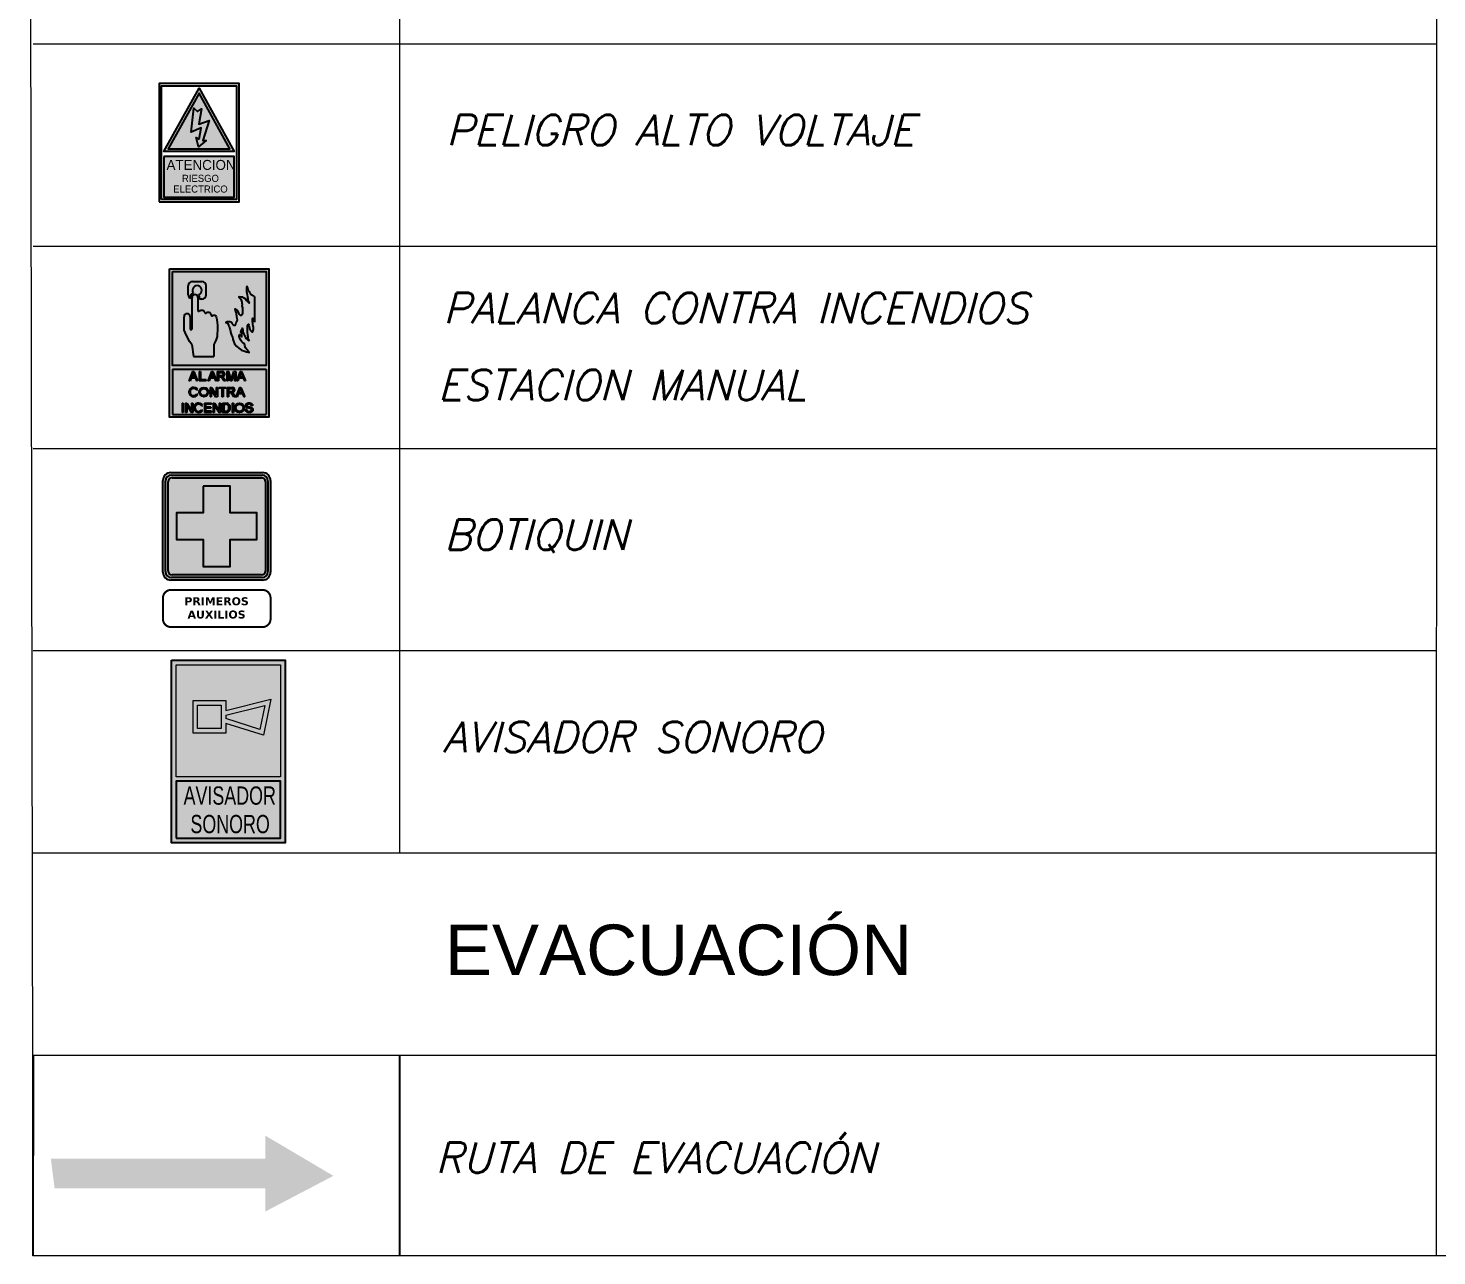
# Model space of a CAD drawing. Header units: millimetres. Extents: x 2107.8 to 2199.3, y 1778.1 to 1795.2.
# Drawn here: x 2188.95 to 2194.13, y 1786.17 to 1790.68 of the extents above; entities that cross this region are included whole.
import ezdxf
from ezdxf.enums import TextEntityAlignment as Align

# ---------------------------------------------------------------- set-up
doc = ezdxf.new("R2010")
doc.units = ezdxf.units.MM
doc.layers.get('0').update_dxf_attribs({"true_color": 0xf7f7f7})
for name, color, linetype in [('0-P-005 Superficie', 6, 'Continuous'), ('0-Simb Color 10', 10, 'Continuous'), ('0-Simb Señalización EX01', 7, 'Continuous'), ('0-SIMBOLOS', 7, 'Continuous'), ('08', 8, 'Continuous'), ('AUTO', 8, 'Continuous'), ('CAPA2', 104, 'Continuous'), ('hatch', 8, 'Continuous'), ('MARCO_FONDO_NEGRO', 7, 'Continuous'), ('NOTAS', 7, 'Continuous'), ('Ruta de evacuacion 2', 10, 'Continuous'), ('SENÑAL_FONDO_AMIARILLO', 40, 'Continuous'), ('SEÑAL_FONDO_AUXI_NEGRO', 250, 'Continuous'), ('TABIQUES_General', 3, 'Continuous')]:
    doc.layers.add(name, color=color, linetype=linetype)
doc.layers.add('0-Simb Color 255-255-214', color=7, linetype='Continuous', true_color=0xffffd6)
for name, color, linetype, lineweight in [('A_Negro', 7, 'Continuous', 9), ('A_Rojo', 10, 'Continuous', 9), ('LAYER2', 2, 'Continuous', 20), ('TEXTURAS', 253, 'Continuous', 0)]:
    doc.layers.add(name, color=color, linetype=linetype, lineweight=lineweight)
doc.styles.add('franklin gothic medium', font='framd.ttf')
doc.styles.add('LETRERO', font='')
doc.styles.add('ROMANS', font='ROMANS.shx', dxfattribs={"width": 1.35})
doc.styles.get("Standard").update_dxf_attribs({"font": 'arial.ttf'})
doc.styles.get('LETRERO').set_extended_font_data('Arial Unicode MS')

# ---------------------------------------------------------------- blocks, each defined once
blk = doc.blocks.new('r4tgrt')
h = blk.add_hatch(color=10)
h.paths.add_polyline_path([(-0.2684, 0.9015, 0.414214), (-0.3038, 0.8661), (-0.3038, 0.3293, 0.414214), (-0.2684, 0.2939), (0.2684, 0.2939, 0.414214), (0.3038, 0.3293), (0.3038, 0.8661, 0.414214), (0.2684, 0.9015)])
h.paths.add_polyline_path([(-0.2647, 0.8861, 0.414214), (-0.2884, 0.8624), (-0.2884, 0.333, 0.414214), (-0.2647, 0.3094), (0.2647, 0.3094, 0.414214), (0.2884, 0.333), (0.2884, 0.8624, 0.414214), (0.2647, 0.8861)], flags=16)
h.paths.add_polyline_path([(0.0791, 0.8359), (0.0791, 0.6773), (0.2378, 0.6773), (0.2378, 0.5188), (0.0791, 0.5188), (0.0791, 0.3602), (-0.0797, 0.3602), (-0.0797, 0.5188), (-0.2384, 0.5188), (-0.2384, 0.6773), (-0.0797, 0.6773), (-0.0797, 0.8359)], flags=0)
blk.add_hatch(color=256).paths.add_polyline_path([(0.2378, 0.6773), (0.0791, 0.6773), (0.0791, 0.8359), (-0.0797, 0.8359), (-0.0797, 0.6773), (-0.2384, 0.6773), (-0.2384, 0.5188), (-0.0797, 0.5188), (-0.0797, 0.3602), (0.0791, 0.3602), (0.0791, 0.5188), (0.2378, 0.5188)])
at = {"layer": '0-Simb Color 255-255-214'}
h = blk.add_hatch(color=256, dxfattribs=at)
h.paths.add_polyline_path([(-0.2717, 0.9167, 0.414214), (-0.3189, 0.8694), (-0.3189, 0.326, 0.414214), (-0.2717, 0.2788), (0.2717, 0.2788, 0.414214), (0.3189, 0.326), (0.3189, 0.8694, 0.414214), (0.2717, 0.9167)])
h.paths.add_polyline_path([(0.2684, 0.9015, -0.414214), (0.3038, 0.8661), (0.3038, 0.3293, -0.414214), (0.2684, 0.2939), (-0.2684, 0.2939, -0.414214), (-0.3038, 0.3293), (-0.3038, 0.8661, -0.414214), (-0.2684, 0.9015)], flags=16)
h.paths.add_polyline_path([(0.2647, 0.8861, -0.414214), (0.2884, 0.8624), (0.2884, 0.333, -0.414214), (0.2647, 0.3094), (-0.2647, 0.3094, -0.414214), (-0.2884, 0.333), (-0.2884, 0.8624, -0.414214), (-0.2647, 0.8861)], flags=0)
h.paths.add_polyline_path([(0.0791, 0.8359), (0.0791, 0.6773), (0.2378, 0.6773), (0.2378, 0.5188), (0.0791, 0.5188), (0.0791, 0.3602), (-0.0797, 0.3602), (-0.0797, 0.5188), (-0.2384, 0.5188), (-0.2384, 0.6773), (-0.0797, 0.6773), (-0.0797, 0.8359)], flags=0)
at = {"layer": 'CAPA2'}
h = blk.add_hatch(color=256, dxfattribs=at)
h.paths.add_polyline_path([(-0.2647, 0.8861, 0.414214), (-0.2884, 0.8624), (-0.2884, 0.333, 0.414214), (-0.2647, 0.3094), (0.2647, 0.3094, 0.414214), (0.2884, 0.333), (0.2884, 0.8624, 0.414214), (0.2647, 0.8861)])
h.paths.add_polyline_path([(0.0791, 0.6773), (0.2378, 0.6773), (0.2378, 0.5188), (0.0791, 0.5188), (0.0791, 0.3602), (-0.0797, 0.3602), (-0.0797, 0.5188), (-0.2384, 0.5188), (-0.2384, 0.6773), (-0.0797, 0.6773), (-0.0797, 0.8359), (0.0791, 0.8359)], flags=16)
for p, q in [((-0.3189, 0.326), (-0.3189, 0.8694)), ((-0.3038, 0.3293), (-0.3038, 0.8661)), ((-0.2884, 0.333), (-0.2884, 0.8624)), ((-0.2717, 0.9167), (0.2717, 0.9167)), ((-0.2684, 0.9015), (0.2684, 0.9015)), ((-0.2647, 0.8861), (0.2647, 0.8861)), ((0.2884, 0.8624), (0.2884, 0.333)), ((0.3038, 0.8661), (0.3038, 0.3293)), ((0.3189, 0.8694), (0.3189, 0.326)), ((0.2717, 0.2788), (-0.2717, 0.2788)), ((0.2684, 0.2939), (-0.2684, 0.2939)), ((0.2647, 0.3094), (-0.2647, 0.3094))]:
    blk.add_line(p, q)
blk.add_lwpolyline([(-0.0797, 0.8359), (-0.0797, 0.6773), (-0.2384, 0.6773), (-0.2384, 0.5188), (-0.0797, 0.5188), (-0.0797, 0.3602), (0.0791, 0.3602), (0.0791, 0.5188), (0.2378, 0.5188), (0.2378, 0.6773), (0.0791, 0.6773), (0.0791, 0.8359)], close=True)
for centre, radius, start, end in [((-0.2717, 0.8694), 0.0473, 90, 180), ((-0.2684, 0.8661), 0.0354, 90, 180), ((-0.2647, 0.8624), 0.0236, 90, 180), ((0.2647, 0.8624), 0.0236, 0, 90), ((0.2684, 0.8661), 0.0354, 0, 90), ((0.2717, 0.8694), 0.0473, 0, 90), ((-0.2717, 0.326), 0.0473, 180, 270), ((-0.2684, 0.3293), 0.0354, 180, 270), ((-0.2647, 0.333), 0.0236, 180, 270), ((0.2647, 0.333), 0.0236, 270, 0), ((0.2684, 0.3293), 0.0354, 270, 0), ((0.2717, 0.326), 0.0473, 270, 0)]:
    blk.add_arc(centre, radius, start, end)
blk.add_lwpolyline([(-0.0797, 0.8359), (-0.0797, 0.6773), (-0.2384, 0.6773), (-0.2384, 0.5188)], dxfattribs=at)
at = {"layer": 'hatch', "color": 10, "const_width": 0.012}
blk.add_lwpolyline([(-0.2716, 0.2203), (0.2716, 0.2203, -0.414214), (0.3189, 0.173), (0.3189, 0.0473, -0.414214), (0.2716, 0), (-0.2716, 0, -0.414214), (-0.3189, 0.0473), (-0.3189, 0.173, -0.414214)], format="xyb", close=True, dxfattribs=at)
at = {"color": 7, "insert": (-0.0012, 0.1767), "char_height": 0.047251, "width": 0.576821, "attachment_point": 2}
blk.add_mtext('\\fVerdana|b1|i0|c0|p34;PRIMEROS\\PAUXILIOS', dxfattribs=at)
blk = doc.blocks.new('pulsa2')
at = {"layer": '0-Simb Color 10'}
h = blk.add_hatch(color=256, dxfattribs=at)
h.paths.add_polyline_path([(631.816, 155.957), (628.213, 155.957), (628.213, 154.214), (631.816, 154.214)])
h.paths.add_polyline_path([(630.993, 154.901), (630.953, 154.901), (630.909, 155.008), (630.742, 155.008), (630.701, 154.901), (630.656, 154.901), (630.793, 155.261), (630.844, 155.261)], flags=16)
h.paths.add_polyline_path([(631.229, 154.652), (631.241, 154.645), (631.254, 154.637), (631.264, 154.628), (631.274, 154.616), (631.281, 154.606), (631.286, 154.595), (631.289, 154.584), (631.292, 154.575), (631.293, 154.565), (631.294, 154.556), (631.248, 154.554), (631.245, 154.568), (631.242, 154.581), (631.231, 154.596), (631.221, 154.606), (631.201, 154.615), (631.176, 154.621), (631.151, 154.62), (631.129, 154.62), (631.109, 154.612), (631.092, 154.6), (631.081, 154.585), (631.078, 154.57), (631.079, 154.555), (631.083, 154.547), (631.09, 154.537), (631.102, 154.529), (631.122, 154.521), (631.228, 154.493), (631.249, 154.484), (631.271, 154.475), (631.285, 154.458), (631.296, 154.441), (631.303, 154.421), (631.305, 154.4), (631.303, 154.381), (631.298, 154.363), (631.289, 154.347), (631.274, 154.328), (631.26, 154.317), (631.239, 154.305), (631.217, 154.298), (631.196, 154.294), (631.177, 154.294), (631.14, 154.294), (631.11, 154.299), (631.091, 154.305), (631.071, 154.315), (631.055, 154.328), (631.038, 154.347), (631.03, 154.362), (631.023, 154.378), (631.02, 154.393), (631.016, 154.413), (631.063, 154.418), (631.066, 154.398), (631.073, 154.381), (631.083, 154.366), (631.099, 154.354), (631.118, 154.344), (631.143, 154.337), (631.16, 154.335), (631.181, 154.335), (631.2, 154.338), (631.219, 154.344), (631.235, 154.353), (631.248, 154.364), (631.254, 154.375), (631.257, 154.384), (631.259, 154.394), (631.258, 154.402), (631.256, 154.411), (631.252, 154.421), (631.246, 154.429), (631.237, 154.436), (631.223, 154.444), (631.204, 154.451), (631.174, 154.459), (631.147, 154.465), (631.126, 154.47), (631.103, 154.478), (631.079, 154.489), (631.06, 154.502), (631.045, 154.518), (631.038, 154.533), (631.034, 154.545), (631.032, 154.559), (631.032, 154.575), (631.034, 154.586), (631.038, 154.599), (631.044, 154.61), (631.054, 154.627), (631.062, 154.634), (631.074, 154.643), (631.087, 154.649), (631.096, 154.654), (631.11, 154.658), (631.129, 154.662), (631.146, 154.664), (631.166, 154.664), (631.181, 154.663), (631.199, 154.66), (631.212, 154.657)], flags=16)
h.paths.add_polyline_path([(630.891, 155.051), (630.758, 155.051), (630.822, 155.219)], flags=0)
h.paths.add_polyline_path([(631.018, 155.51), (630.979, 155.51), (630.934, 155.617), (630.767, 155.617), (630.727, 155.51), (630.682, 155.51), (630.818, 155.87), (630.869, 155.87)], flags=16)
h.paths.add_polyline_path([(630.97, 154.474, -1), (630.611, 154.474, -1)], flags=16)
h.paths.add_polyline_path([(630.916, 155.66), (630.784, 155.66), (630.847, 155.827)], flags=0)
h.paths.add_polyline_path([(630.931, 154.474, -1), (630.65, 154.474, -1)], flags=0)
h.paths.add_polyline_path([(630.527, 155.064), (630.636, 154.901), (630.579, 154.901), (630.472, 155.061), (630.369, 155.061), (630.369, 154.901), (630.322, 154.901), (630.322, 155.261), (630.528, 155.261, -0.845012)], flags=16)
h.paths.add_polyline_path([(630.518, 155.104), (630.512, 155.104, -0.003653), (630.511, 155.104), (630.369, 155.104), (630.369, 155.22), (630.518, 155.22, -0.76585)], flags=0)
h.paths.add_polyline_path([(630.65, 155.51), (630.6, 155.51), (630.6, 155.804), (630.502, 155.51), (630.45, 155.51), (630.352, 155.804), (630.352, 155.51), (630.301, 155.51), (630.301, 155.87), (630.375, 155.87), (630.476, 155.566), (630.577, 155.87), (630.65, 155.87)], flags=16)
h.paths.add_polyline_path([(630.556, 154.654), (630.556, 154.294), (630.508, 154.294), (630.508, 154.654)], flags=16)
h.paths.add_polyline_path([(630.305, 154.294), (630.14, 154.294), (630.14, 154.654), (630.301, 154.654, -0.749883)], flags=16)
h.paths.add_polyline_path([(630.279, 155.224), (630.163, 155.224), (630.163, 154.901), (630.114, 154.901), (630.114, 155.224), (629.993, 155.224), (629.993, 155.261), (630.279, 155.261)], flags=16)
h.paths.add_polyline_path([(630.293, 154.341), (630.191, 154.341), (630.191, 154.616), (630.278, 154.616, -0.741722)], flags=0)
h.paths.add_polyline_path([(630.251, 155.51), (630.194, 155.51), (630.087, 155.67), (629.984, 155.67), (629.984, 155.51), (629.937, 155.51), (629.937, 155.87), (630.143, 155.87, -0.845012), (630.143, 155.673)], flags=16)
h.paths.add_polyline_path([(630.133, 155.713), (630.127, 155.713, -0.003653), (630.126, 155.713), (629.984, 155.713), (629.984, 155.829), (630.133, 155.829, -0.76585)], flags=0)
h.paths.add_polyline_path([(630.061, 154.654), (630.061, 154.294), (630.061, 154.294), (630.004, 154.294), (629.822, 154.574), (629.822, 154.294), (629.776, 154.294), (629.776, 154.654), (629.827, 154.654), (630.012, 154.368), (630.012, 154.654)], flags=16)
h.paths.add_polyline_path([(629.942, 154.901), (629.942, 154.901), (629.874, 154.901), (629.703, 155.164), (629.703, 154.901), (629.657, 154.901), (629.657, 155.261), (629.708, 155.261), (629.894, 154.975), (629.894, 155.261), (629.942, 155.261)], flags=16)
h.paths.add_polyline_path([(629.91, 155.51), (629.871, 155.51), (629.827, 155.617), (629.66, 155.617), (629.619, 155.51), (629.574, 155.51), (629.711, 155.87), (629.762, 155.87)], flags=16)
h.paths.add_polyline_path([(629.809, 155.66), (629.676, 155.66), (629.74, 155.827)], flags=0)
h.paths.add_polyline_path([(629.711, 154.654), (629.711, 154.612), (629.49, 154.612), (629.49, 154.503), (629.688, 154.503), (629.688, 154.459), (629.49, 154.459), (629.49, 154.339), (629.711, 154.339), (629.711, 154.294), (629.443, 154.294), (629.443, 154.654)], flags=16)
h.paths.add_polyline_path([(629.241, 155.081, -1), (629.601, 155.081, -1)], flags=16)
h.paths.add_polyline_path([(629.281, 155.081, -1), (629.561, 155.081, -1)], flags=0)
h.paths.add_polyline_path([(629.509, 155.51), (629.24, 155.51), (629.24, 155.87), (629.288, 155.87), (629.288, 155.555), (629.509, 155.555)], flags=16)
h.paths.add_polyline_path([(629.372, 154.567), (629.336, 154.55, 3.415054), (629.336, 154.398), (629.372, 154.381, -3.586547)], flags=16)
h.paths.add_polyline_path([(629.183, 155.174), (629.147, 155.157, 3.415054), (629.147, 155.005), (629.183, 154.988, -3.586547)], flags=16)
h.paths.add_polyline_path([(629.18, 155.51), (629.14, 155.51), (629.096, 155.617), (628.929, 155.617), (628.889, 155.51), (628.844, 155.51), (628.98, 155.87), (629.031, 155.87)], flags=16)
h.paths.add_polyline_path([(629.078, 155.66), (628.946, 155.66), (629.009, 155.827)], flags=0)
h.paths.add_polyline_path([(629, 154.654), (629, 154.294), (629, 154.294), (628.943, 154.294), (628.761, 154.574), (628.761, 154.294), (628.715, 154.294), (628.715, 154.654), (628.766, 154.654), (628.951, 154.368), (628.951, 154.654)], flags=16)
h.paths.add_polyline_path([(628.631, 154.654), (628.631, 154.294), (628.583, 154.294), (628.583, 154.654)], flags=16)
h.paths.add_polyline_path([(628.213, 159.717), (628.213, 156.107), (631.816, 156.107), (631.816, 159.717)])
h.paths.add_polyline_path([(630.76, 158.747), (630.782, 158.745), (630.857, 158.737), (630.919, 158.73), (630.969, 158.693), (631.031, 158.648), (631.075, 158.593), (631.163, 158.506), (631.147, 158.543), (631.118, 158.606), (631.108, 158.685), (631.1, 158.75), (631.091, 158.815), (631.07, 158.882), (631.065, 158.949), (631.058, 159.04), (631.066, 159.092), (631.075, 159.153), (631.077, 159.167), (631.091, 159.119), (631.109, 159.057), (631.129, 158.987), (631.159, 158.947), (631.181, 158.917), (631.201, 158.89), (631.243, 158.834), (631.285, 158.803), (631.317, 158.777), (631.35, 158.751), (631.369, 158.732), (631.369, 157.774), (631.351, 157.808), (631.334, 157.858), (631.327, 157.88), (631.304, 157.922), (631.297, 157.89), (631.289, 157.852), (631.293, 157.796), (631.299, 157.714), (631.304, 157.669), (631.319, 157.618), (631.332, 157.575), (631.334, 157.483), (631.299, 157.425), (631.273, 157.378), (631.256, 157.405), (631.242, 157.425), (631.207, 157.463), (631.185, 157.486), (631.181, 157.519), (631.177, 157.545), (631.169, 157.596), (631.153, 157.659), (631.14, 157.689), (631.121, 157.673), (631.098, 157.631), (631.095, 157.592), (631.096, 157.521), (631.095, 157.476), (631.095, 157.44), (631.1, 157.403), (631.117, 157.273), (631.126, 157.204), (631.128, 157.139), (631.162, 157.06), (631.096, 157.101), (631.05, 157.14), (631.01, 157.2), (630.978, 157.262), (630.96, 157.307), (630.92, 157.403), (630.924, 157.464), (630.888, 157.539), (630.875, 157.476), (630.845, 157.414), (630.879, 157.322), (630.882, 157.203), (630.873, 157.212), (630.828, 157.256), (630.785, 157.3), (630.778, 157.236), (630.773, 157.193), (630.805, 157.153), (630.835, 157.094), (630.875, 157.017), (630.929, 156.967), (630.983, 156.931), (630.999, 156.872), (631.022, 156.785), (631.086, 156.699), (631.157, 156.604), (631.059, 156.632), (630.959, 156.661), (630.865, 156.688), (630.761, 156.771), (630.678, 156.85), (630.605, 156.938), (630.564, 157.044), (630.534, 157.121), (630.522, 157.19), (630.478, 157.267), (630.458, 157.341), (630.439, 157.412), (630.426, 157.471), (630.408, 157.555), (630.396, 157.609), (630.366, 157.656), (630.339, 157.715), (630.32, 157.738), (630.301, 157.745), (630.264, 157.758), (630.286, 157.767), (630.311, 157.776), (630.344, 157.78), (630.376, 157.783), (630.395, 157.783), (630.421, 157.783), (630.455, 157.775), (630.48, 157.75), (630.51, 157.72), (630.53, 157.695), (630.554, 157.666), (630.584, 157.641), (630.611, 157.636), (630.629, 157.671), (630.653, 157.715), (630.659, 157.768), (630.698, 157.846), (630.686, 157.926), (630.68, 157.973), (630.673, 158.021), (630.669, 158.045), (630.669, 158.087), (630.658, 158.118), (630.636, 158.177), (630.626, 158.214), (630.613, 158.273), (630.654, 158.269), (630.695, 158.246), (630.728, 158.199), (630.752, 158.154), (630.77, 158.114), (630.795, 158.06), (630.827, 158.022), (630.854, 158.022), (630.885, 158.05), (630.901, 158.12), (630.906, 158.212), (630.902, 158.315), (630.885, 158.398), (630.899, 158.454), (630.884, 158.509), (630.877, 158.534), (630.865, 158.577), (630.843, 158.66), (630.807, 158.698)], flags=16)
h.paths.add_polyline_path([(629.507, 158.82, -0.414214), (629.345, 158.658), (629.251, 158.658, 0.178677), (629.229, 158.828, 2.853425), (629.014, 158.895, 0.339036), (628.902, 158.679, -0.271299), (628.82, 158.82), (628.82, 159.172, -0.414214), (628.981, 159.334), (629.345, 159.334, -0.414214), (629.507, 159.172)], flags=16)
h.paths.add_polyline_path([(629.848, 158.038), (629.863, 158.029), (629.871, 158.024), (629.882, 158.012), (629.9, 157.977), (629.906, 157.926), (629.917, 157.87), (629.928, 157.762), (629.939, 157.652), (629.942, 157.522), (629.939, 157.447), (629.934, 157.315), (629.93, 157.213), (629.892, 157.101), (629.853, 157.011), (629.802, 156.906), (629.802, 156.454), (629.018, 156.454), (628.954, 156.906), (628.868, 157.027), (628.811, 157.138), (628.751, 157.25), (628.699, 157.372), (628.659, 157.466), (628.659, 157.978, -1), (628.896, 157.978), (628.896, 157.487), (628.962, 157.487), (628.962, 158.709, -1.038816), (629.195, 158.709), (629.195, 158.243), (629.199, 158.21), (629.2, 158.198), (629.212, 158.188), (629.227, 158.186), (629.242, 158.192), (629.254, 158.203), (629.266, 158.213), (629.286, 158.224), (629.298, 158.231), (629.321, 158.236), (629.342, 158.235), (629.365, 158.234), (629.387, 158.228), (629.407, 158.213), (629.424, 158.191), (629.438, 158.173), (629.446, 158.151), (629.452, 158.135), (629.462, 158.125), (629.466, 158.12), (629.475, 158.116), (629.484, 158.112), (629.497, 158.115), (629.506, 158.12), (629.52, 158.129), (629.538, 158.14), (629.552, 158.149), (629.571, 158.154), (629.591, 158.155), (629.61, 158.157), (629.624, 158.153), (629.647, 158.135), (629.663, 158.116), (629.677, 158.096), (629.686, 158.075), (629.692, 158.06), (629.7, 158.042), (629.707, 158.024), (629.712, 158.013), (629.723, 158.009), (629.736, 158.009), (629.745, 158.009), (629.757, 158.017), (629.767, 158.027), (629.784, 158.037), (629.793, 158.042), (629.812, 158.044), (629.828, 158.043)], flags=16)
at = {"layer": '0-Simb Color 255-255-214'}
blk.add_hatch(color=256, dxfattribs=at).paths.add_polyline_path([(628.104, 159.823), (631.924, 159.823), (631.924, 154.114), (628.104, 154.114)])
at = {"layer": '0-Simb Señalización EX01'}
blk.add_lwpolyline([(628.104, 159.823), (631.924, 159.823), (631.924, 154.114), (628.104, 154.114)], close=True, dxfattribs=at)
at = {"layer": '08'}
for p, q in [((628.981, 159.334), (629.345, 159.334)), ((628.82, 158.82), (628.82, 159.172)), ((629.507, 158.82), (629.507, 159.172)), ((629.345, 158.658), (629.251, 158.658)), ((631.369, 158.732), (631.369, 157.774)), ((628.896, 157.978), (628.896, 157.487)), ((628.954, 156.906), (629.018, 156.454)), ((629.802, 156.906), (629.802, 156.454)), ((629.018, 156.454), (629.802, 156.454)), ((628.213, 155.957), (631.816, 155.957)), ((628.213, 155.957), (628.213, 154.214)), ((628.98, 155.87), (628.844, 155.51)), ((628.889, 155.51), (628.844, 155.51)), ((628.929, 155.617), (628.889, 155.51)), ((629.096, 155.617), (628.929, 155.617)), ((629.009, 155.827), (628.946, 155.66)), ((628.946, 155.66), (629.078, 155.66)), ((628.98, 155.87), (629.031, 155.87)), ((629.009, 155.827), (629.078, 155.66)), ((629.031, 155.87), (629.18, 155.51)), ((629.096, 155.617), (629.14, 155.51)), ((629.18, 155.51), (629.14, 155.51)), ((629.24, 155.87), (629.288, 155.87)), ((629.24, 155.87), (629.24, 155.51)), ((629.509, 155.51), (629.24, 155.51)), ((629.288, 155.87), (629.288, 155.555)), ((629.509, 155.555), (629.288, 155.555)), ((629.509, 155.555), (629.509, 155.51)), ((629.711, 155.87), (629.574, 155.51)), ((629.619, 155.51), (629.574, 155.51)), ((629.66, 155.617), (629.619, 155.51)), ((629.827, 155.617), (629.66, 155.617)), ((629.74, 155.827), (629.676, 155.66)), ((629.676, 155.66), (629.809, 155.66)), ((629.711, 155.87), (629.762, 155.87)), ((629.74, 155.827), (629.809, 155.66)), ((629.762, 155.87), (629.91, 155.51)), ((629.827, 155.617), (629.871, 155.51)), ((629.91, 155.51), (629.871, 155.51)), ((629.937, 155.87), (630.143, 155.87)), ((629.937, 155.87), (629.937, 155.51)), ((629.984, 155.51), (629.937, 155.51)), ((629.984, 155.829), (629.984, 155.713)), ((629.984, 155.829), (630.133, 155.829)), ((629.984, 155.713), (630.133, 155.713)), ((629.984, 155.67), (629.984, 155.51)), ((629.984, 155.67), (630.087, 155.67)), ((630.194, 155.51), (630.087, 155.67)), ((630.251, 155.51), (630.143, 155.673)), ((630.251, 155.51), (630.194, 155.51)), ((630.301, 155.87), (630.301, 155.51)), ((630.301, 155.87), (630.375, 155.87)), ((630.352, 155.51), (630.301, 155.51)), ((630.45, 155.51), (630.352, 155.804)), ((630.352, 155.804), (630.352, 155.51)), ((630.476, 155.566), (630.375, 155.87)), ((630.502, 155.51), (630.45, 155.51)), ((630.476, 155.566), (630.577, 155.87)), ((630.502, 155.51), (630.6, 155.804)), ((630.577, 155.87), (630.65, 155.87)), ((630.6, 155.804), (630.6, 155.51)), ((630.65, 155.51), (630.6, 155.51)), ((630.65, 155.87), (630.65, 155.51)), ((630.818, 155.87), (630.682, 155.51)), ((630.727, 155.51), (630.682, 155.51)), ((630.767, 155.617), (630.727, 155.51)), ((630.934, 155.617), (630.767, 155.617)), ((630.847, 155.827), (630.784, 155.66)), ((630.784, 155.66), (630.916, 155.66)), ((630.818, 155.87), (630.869, 155.87)), ((630.847, 155.827), (630.916, 155.66)), ((630.869, 155.87), (631.018, 155.51)), ((630.934, 155.617), (630.979, 155.51)), ((631.018, 155.51), (630.979, 155.51)), ((631.816, 155.957), (631.816, 154.214)), ((629.147, 155.157), (629.183, 155.174)), ((629.147, 155.005), (629.183, 154.988)), ((629.657, 155.261), (629.708, 155.261)), ((629.657, 155.261), (629.657, 154.901)), ((629.703, 155.164), (629.703, 154.901)), ((629.703, 155.164), (629.874, 154.901)), ((629.708, 155.261), (629.894, 154.975)), ((629.894, 155.261), (629.942, 155.261)), ((629.894, 155.261), (629.894, 154.975)), ((629.942, 155.261), (629.942, 154.901)), ((629.993, 155.261), (630.279, 155.261)), ((629.993, 155.261), (629.993, 155.224)), ((630.114, 155.224), (629.993, 155.224)), ((630.114, 155.224), (630.114, 154.901)), ((630.163, 155.224), (630.163, 154.901)), ((630.279, 155.224), (630.163, 155.224)), ((630.279, 155.261), (630.279, 155.224)), ((630.322, 155.261), (630.528, 155.261)), ((630.322, 155.261), (630.322, 154.901)), ((630.369, 155.22), (630.369, 155.104)), ((630.369, 155.22), (630.518, 155.22)), ((630.369, 155.104), (630.518, 155.104)), ((630.369, 155.061), (630.369, 154.901)), ((630.369, 155.061), (630.472, 155.061)), ((630.579, 154.901), (630.472, 155.061)), ((630.636, 154.901), (630.527, 155.064)), ((630.793, 155.261), (630.656, 154.901)), ((630.742, 155.008), (630.701, 154.901)), ((630.909, 155.008), (630.742, 155.008)), ((630.822, 155.219), (630.758, 155.051)), ((630.758, 155.051), (630.891, 155.051)), ((630.793, 155.261), (630.844, 155.261)), ((630.822, 155.219), (630.891, 155.051)), ((630.844, 155.261), (630.993, 154.901)), ((630.909, 155.008), (630.953, 154.901)), ((628.583, 154.654), (628.631, 154.654)), ((628.583, 154.654), (628.583, 154.292)), ((628.631, 154.654), (628.631, 154.294)), ((628.715, 154.654), (628.766, 154.654)), ((628.715, 154.654), (628.715, 154.294)), ((628.761, 154.574), (628.761, 154.294)), ((628.761, 154.574), (628.943, 154.294)), ((628.766, 154.654), (628.951, 154.368)), ((628.951, 154.654), (629, 154.654)), ((628.951, 154.654), (628.951, 154.368)), ((629, 154.654), (629, 154.294)), ((629.336, 154.55), (629.372, 154.567)), ((629.443, 154.654), (629.711, 154.654)), ((629.443, 154.654), (629.443, 154.294)), ((629.49, 154.612), (629.49, 154.503)), ((629.711, 154.612), (629.49, 154.612)), ((629.688, 154.503), (629.49, 154.503)), ((629.49, 154.459), (629.49, 154.339)), ((629.688, 154.459), (629.49, 154.459)), ((629.703, 154.901), (629.657, 154.901)), ((629.688, 154.503), (629.688, 154.459)), ((629.711, 154.654), (629.711, 154.612)), ((629.776, 154.654), (629.827, 154.654)), ((629.776, 154.654), (629.776, 154.294)), ((629.822, 154.574), (629.822, 154.294)), ((629.822, 154.574), (630.004, 154.294)), ((629.827, 154.654), (630.012, 154.368)), ((629.942, 154.901), (629.874, 154.901)), ((629.942, 154.901), (629.942, 154.901)), ((630.012, 154.654), (630.061, 154.654)), ((630.012, 154.654), (630.012, 154.368)), ((630.061, 154.654), (630.061, 154.294)), ((630.163, 154.901), (630.114, 154.901)), ((630.14, 154.654), (630.301, 154.654)), ((630.14, 154.654), (630.14, 154.294)), ((630.191, 154.616), (630.191, 154.341)), ((630.191, 154.616), (630.278, 154.616)), ((630.369, 154.901), (630.322, 154.901)), ((630.508, 154.654), (630.556, 154.654)), ((630.508, 154.654), (630.508, 154.292)), ((630.556, 154.654), (630.556, 154.294)), ((630.636, 154.901), (630.579, 154.901)), ((630.701, 154.901), (630.656, 154.901)), ((630.993, 154.901), (630.953, 154.901)), ((628.213, 154.214), (631.816, 154.214)), ((628.631, 154.294), (628.583, 154.294)), ((628.583, 154.292), (628.583, 154.292)), ((628.761, 154.294), (628.715, 154.294)), ((629, 154.294), (628.943, 154.294)), ((629, 154.294), (629, 154.294)), ((629.336, 154.398), (629.372, 154.381)), ((629.711, 154.294), (629.443, 154.294)), ((629.711, 154.339), (629.49, 154.339)), ((629.711, 154.339), (629.711, 154.294)), ((629.822, 154.294), (629.776, 154.294)), ((630.061, 154.294), (630.004, 154.294)), ((630.061, 154.294), (630.061, 154.294)), ((630.305, 154.294), (630.14, 154.294)), ((630.191, 154.341), (630.293, 154.341)), ((630.556, 154.294), (630.508, 154.294))]:
    blk.add_line(p, q, dxfattribs=at)
blk.add_lwpolyline([(628.213, 159.717), (631.816, 159.717), (631.816, 156.107), (628.213, 156.107)], close=True, dxfattribs=at)
for points in [[(631.077, 159.167), (631.075, 159.153), (631.066, 159.092), (631.058, 159.04), (631.065, 158.949), (631.07, 158.882), (631.091, 158.815), (631.1, 158.75), (631.108, 158.685), (631.118, 158.606), (631.147, 158.543), (631.163, 158.506), (631.075, 158.593), (631.031, 158.648), (630.969, 158.693), (630.919, 158.73), (630.857, 158.737), (630.782, 158.745), (630.76, 158.747), (630.807, 158.698), (630.843, 158.66), (630.865, 158.577), (630.877, 158.534), (630.884, 158.509), (630.899, 158.454), (630.885, 158.398), (630.902, 158.315), (630.906, 158.212), (630.901, 158.12), (630.885, 158.05), (630.854, 158.022), (630.827, 158.022), (630.795, 158.06), (630.77, 158.114), (630.752, 158.154), (630.728, 158.199), (630.695, 158.246), (630.654, 158.269), (630.613, 158.273), (630.613, 158.273), (630.613, 158.273), (630.626, 158.214), (630.636, 158.177), (630.658, 158.118), (630.669, 158.087), (630.669, 158.045), (630.673, 158.021), (630.68, 157.973), (630.686, 157.926), (630.698, 157.846), (630.659, 157.768), (630.653, 157.715), (630.629, 157.671), (630.611, 157.636), (630.584, 157.641), (630.554, 157.666), (630.53, 157.695), (630.51, 157.72), (630.48, 157.75), (630.455, 157.775), (630.421, 157.783), (630.395, 157.783), (630.376, 157.783), (630.344, 157.78), (630.311, 157.776), (630.286, 157.767), (630.264, 157.758), (630.301, 157.745), (630.32, 157.738), (630.339, 157.715), (630.366, 157.656), (630.396, 157.609), (630.408, 157.555), (630.426, 157.471), (630.439, 157.412), (630.458, 157.341), (630.478, 157.267), (630.522, 157.19), (630.534, 157.121), (630.564, 157.044), (630.605, 156.938), (630.678, 156.85), (630.761, 156.771), (630.865, 156.688), (630.959, 156.661), (631.059, 156.632), (631.157, 156.604), (631.086, 156.699), (631.022, 156.785), (630.999, 156.872), (630.983, 156.931), (630.929, 156.967), (630.875, 157.017), (630.835, 157.094), (630.805, 157.153), (630.773, 157.193), (630.778, 157.236), (630.785, 157.3), (630.828, 157.256), (630.873, 157.212), (630.882, 157.203), (630.882, 157.203), (630.879, 157.322), (630.845, 157.414), (630.875, 157.476), (630.888, 157.539), (630.924, 157.464), (630.92, 157.403), (630.96, 157.307), (630.978, 157.262), (631.01, 157.2), (631.05, 157.14), (631.096, 157.101), (631.162, 157.06), (631.162, 157.06), (631.128, 157.139), (631.126, 157.204), (631.117, 157.273), (631.1, 157.403), (631.095, 157.44), (631.095, 157.476), (631.096, 157.521), (631.095, 157.592), (631.098, 157.631), (631.121, 157.673), (631.14, 157.689), (631.14, 157.689), (631.153, 157.659), (631.169, 157.596), (631.177, 157.545), (631.181, 157.519), (631.185, 157.486), (631.207, 157.463), (631.242, 157.425), (631.256, 157.405), (631.273, 157.378), (631.299, 157.425), (631.334, 157.483), (631.332, 157.575), (631.319, 157.618), (631.319, 157.618), (631.304, 157.669), (631.299, 157.714), (631.293, 157.796), (631.289, 157.852), (631.297, 157.89), (631.304, 157.922), (631.304, 157.922), (631.304, 157.922), (631.327, 157.88), (631.334, 157.858), (631.351, 157.808), (631.369, 157.774)], [(631.077, 159.167), (631.091, 159.119), (631.109, 159.057), (631.129, 158.987), (631.159, 158.947), (631.181, 158.917), (631.201, 158.89), (631.243, 158.834), (631.285, 158.803), (631.317, 158.777), (631.35, 158.751), (631.369, 158.732)], [(628.962, 158.718), (628.962, 157.487)], [(629.195, 158.721), (629.195, 158.243)], [(629.195, 158.243), (629.199, 158.21), (629.2, 158.198), (629.2, 158.198), (629.212, 158.188), (629.227, 158.186), (629.242, 158.192), (629.254, 158.203), (629.266, 158.213), (629.286, 158.224), (629.298, 158.231), (629.321, 158.236), (629.342, 158.235), (629.365, 158.234), (629.387, 158.228), (629.407, 158.213), (629.424, 158.191), (629.438, 158.173), (629.446, 158.151), (629.452, 158.135), (629.462, 158.125), (629.466, 158.12), (629.475, 158.116), (629.484, 158.112), (629.497, 158.115), (629.506, 158.12), (629.52, 158.129), (629.538, 158.14), (629.552, 158.149), (629.571, 158.154), (629.591, 158.155), (629.61, 158.157), (629.624, 158.153), (629.647, 158.135), (629.663, 158.116), (629.677, 158.096), (629.686, 158.075), (629.692, 158.06), (629.7, 158.042), (629.707, 158.024), (629.712, 158.013), (629.723, 158.009), (629.736, 158.009), (629.745, 158.009), (629.757, 158.017), (629.767, 158.027), (629.784, 158.037), (629.793, 158.042), (629.812, 158.044), (629.828, 158.043), (629.848, 158.038), (629.863, 158.029), (629.871, 158.024), (629.882, 158.012), (629.882, 158.012), (629.882, 158.012)], [(628.954, 156.906), (628.868, 157.027), (628.811, 157.138), (628.751, 157.25), (628.699, 157.372), (628.659, 157.466), (628.659, 157.978), (628.659, 157.978), (628.659, 157.978)], [(629.882, 158.012), (629.9, 157.977), (629.906, 157.926), (629.917, 157.87), (629.928, 157.762), (629.939, 157.652), (629.942, 157.522), (629.939, 157.447), (629.934, 157.315), (629.93, 157.213), (629.892, 157.101), (629.853, 157.011), (629.802, 156.906)], [(628.896, 157.487), (628.962, 157.487)], [(631.248, 154.554), (631.245, 154.568), (631.242, 154.581), (631.231, 154.596), (631.221, 154.606), (631.201, 154.615), (631.176, 154.621), (631.151, 154.62), (631.129, 154.62), (631.109, 154.612), (631.092, 154.6), (631.081, 154.585), (631.078, 154.57), (631.079, 154.555), (631.083, 154.547), (631.09, 154.537), (631.102, 154.529), (631.122, 154.521), (631.228, 154.493), (631.249, 154.484), (631.271, 154.475), (631.285, 154.458), (631.296, 154.441), (631.303, 154.421), (631.305, 154.4), (631.303, 154.381), (631.298, 154.363), (631.289, 154.347), (631.274, 154.328), (631.26, 154.317), (631.239, 154.305), (631.217, 154.298), (631.196, 154.294), (631.177, 154.294), (631.14, 154.294), (631.11, 154.299), (631.091, 154.305), (631.071, 154.315), (631.055, 154.328), (631.038, 154.347), (631.03, 154.362), (631.023, 154.378), (631.02, 154.393), (631.016, 154.413), (631.063, 154.418), (631.066, 154.398), (631.073, 154.381), (631.083, 154.366), (631.099, 154.354), (631.118, 154.344), (631.143, 154.337), (631.16, 154.335), (631.181, 154.335), (631.2, 154.338), (631.219, 154.344), (631.235, 154.353), (631.248, 154.364), (631.254, 154.375), (631.257, 154.384), (631.259, 154.394), (631.258, 154.402), (631.256, 154.411), (631.252, 154.421), (631.246, 154.429), (631.237, 154.436), (631.223, 154.444), (631.204, 154.451), (631.174, 154.459), (631.147, 154.465), (631.126, 154.47), (631.103, 154.478), (631.079, 154.489), (631.06, 154.502), (631.045, 154.518), (631.038, 154.533), (631.034, 154.545), (631.032, 154.559), (631.032, 154.575), (631.034, 154.586), (631.038, 154.599), (631.044, 154.61), (631.054, 154.627), (631.062, 154.634), (631.074, 154.643), (631.087, 154.649), (631.096, 154.654), (631.11, 154.658), (631.129, 154.662), (631.146, 154.664), (631.166, 154.664), (631.181, 154.663), (631.199, 154.66), (631.212, 154.657), (631.229, 154.652), (631.241, 154.645), (631.254, 154.637), (631.264, 154.628), (631.274, 154.616), (631.281, 154.606), (631.286, 154.595), (631.289, 154.584), (631.292, 154.575), (631.293, 154.565), (631.294, 154.556), (631.248, 154.554)]]:
    blk.add_lwpolyline(points, dxfattribs=at)
for centre, radius in [((629.421, 155.081), 0.18), ((629.421, 155.081), 0.14), ((630.791, 154.474), 0.18), ((630.791, 154.474), 0.14)]:
    blk.add_circle(centre, radius, dxfattribs=at)
for centre, radius, start, end in [((628.981, 159.172), 0.162, 90, 180), ((629.345, 159.172), 0.162, 0, 90), ((628.981, 158.82), 0.162, 180, 240.7157), ((629.099, 158.715), 0.2, 115.2999, 190.2139), ((629.079, 158.713), 0.117, 357.8186, 182.1814), ((629.163, 158.996), 0.18, 291.2128, 213.9595), ((629.01, 158.713), 0.247, 347.2754, 27.7976), ((629.345, 158.82), 0.162, 270, 0), ((628.778, 157.978), 0.118, 0, 180), ((630.126, 155.771), 0.0578, 269.5814, 270.4186), ((630.117, 155.771), 0.0599, 284.9182, 74.7049), ((630.126, 155.771), 0.0998, 279.3259, 80.1188), ((629.029, 155.081), 0.18, 31.159, 328.841), ((629.029, 155.081), 0.14, 32.6423, 327.3577), ((630.511, 155.162), 0.0578, 269.5814, 270.4186), ((630.502, 155.162), 0.0599, 284.9182, 74.7049), ((630.511, 155.162), 0.0998, 279.3259, 80.1188), ((629.218, 154.474), 0.18, 31.159, 328.841), ((629.218, 154.474), 0.14, 32.6423, 327.3577), ((630.243, 154.476), 0.144, 289.9779, 76.2385), ((630.251, 154.473), 0.187, 286.986, 74.4484)]:
    blk.add_arc(centre, radius, start, end, dxfattribs=at)
blk = doc.blocks.new('A$C48834747')
at = {"layer": '0-SIMBOLOS', "color": 0, "xscale": 0.1910078610952575, "yscale": 0.1910078610952575, "zscale": 0.1910078610952575, "rotation": 180}
blk.add_blockref('pulsa2', (120.341, 29.348), dxfattribs=at)
blk = doc.blocks.new('A$C6C4666A7')
at = {"layer": 'SENÑAL_FONDO_AMIARILLO'}
h = blk.add_hatch(color=256, dxfattribs=at)
h.paths.add_polyline_path([(-0.079, 0.209), (-0.316, -0.219), (-0.079, -0.219), (0.158, -0.219)])
h.paths.add_polyline_path([(-0.024, -0.155), (-0.083, -0.204), (-0.1, -0.131), (-0.079, -0.143), (-0.063, -0.058), (-0.139, -0.089), (-0.119, 0.093), (-0.09, 0.068), (-0.059, 0.088), (-0.08, -0.029), (0, 0), (-0.051, -0.155)], flags=16)
blk.add_hatch(color=256, dxfattribs=at).paths.add_polyline_path([(0.19, -0.277), (-0.349, -0.277), (-0.349, -0.588), (0.19, -0.588)])
at = {"layer": 'SEÑAL_FONDO_AUXI_NEGRO'}
h = blk.add_hatch(color=256, dxfattribs=at)
h.paths.add_polyline_path([(-0.079, 0.247), (-0.349, -0.238), (-0.079, -0.238), (0.19, -0.238)])
h.paths.add_polyline_path([(0.158, -0.219), (-0.079, -0.219), (-0.316, -0.219), (-0.079, 0.209)], flags=16)
h.paths.add_polyline_path([(-0.051, -0.155), (-0.024, -0.155), (-0.083, -0.204), (-0.1, -0.131), (-0.079, -0.143), (-0.063, -0.058), (-0.139, -0.089), (-0.119, 0.093), (-0.09, 0.068), (-0.059, 0.088), (-0.08, -0.029), (0, 0)], flags=0)
at = {"layer": 'MARCO_FONDO_NEGRO'}
for points in [[(-0.386, -0.626), (0.228, -0.626), (0.228, 0.284), (-0.386, 0.284)], [(-0.367, -0.607), (-0.367, 0.265), (0.209, 0.265), (0.209, -0.607)]]:
    blk.add_lwpolyline(points, close=True, dxfattribs=at)
at = {"layer": 'SENÑAL_FONDO_AMIARILLO'}
for points in [[(-0.079, -0.219), (0.158, -0.219), (-0.079, 0.209), (-0.316, -0.219)], [(-0.349, -0.277), (-0.349, -0.588), (0.19, -0.588), (0.19, -0.277)]]:
    blk.add_lwpolyline(points, close=True, dxfattribs=at)
blk.add_lwpolyline([(-0.079, -0.143), (-0.063, -0.058), (-0.139, -0.089), (-0.119, 0.093), (-0.09, 0.068), (-0.059, 0.088), (-0.08, -0.029), (0, 0), (-0.051, -0.155), (-0.024, -0.155), (-0.083, -0.204), (-0.1, -0.131), (-0.079, -0.143)], dxfattribs=at)
at = {"layer": 'SEÑAL_FONDO_AUXI_NEGRO'}
for points in [[(-0.079, -0.238), (-0.349, -0.238), (-0.079, 0.247), (0.19, -0.238)], [(-0.079, -0.219), (0.158, -0.219), (-0.079, 0.209), (-0.316, -0.219)]]:
    blk.add_lwpolyline(points, close=True, dxfattribs=at)
blk.add_lwpolyline([(-0.079, -0.143), (-0.063, -0.058), (-0.139, -0.089), (-0.119, 0.093), (-0.09, 0.068), (-0.059, 0.088), (-0.08, -0.029), (0, 0), (-0.051, -0.155), (-0.024, -0.155), (-0.083, -0.204), (-0.1, -0.131), (-0.079, -0.143)], dxfattribs=at)
at = {"layer": 'SEÑAL_FONDO_AUXI_NEGRO', "style": 'franklin gothic medium'}
for s, height, p in [('ATENCION', 0.0766, (-0.328, -0.38)), ('RIESGO', 0.0546, (-0.21, -0.472)), ('ELECTRICO', 0.0546, (-0.277, -0.554))]:
    blk.add_text(s, height=height, dxfattribs=at).set_placement(p)
blk = doc.blocks.new('A$C7758797F')
at = {"layer": '0-Simb Color 10'}
h = blk.add_hatch(color=256, dxfattribs=at)
h.paths.add_polyline_path([(0.3232, -0.1021), (-0.3004, -0.1021), (-0.3004, -0.7703), (0.3232, -0.7703)])
h.paths.add_polyline_path([(0.2204, -0.5227), (-0.0033, -0.4516), (-0.0033, -0.5102), (-0.1992, -0.5102), (-0.1992, -0.3146), (-0.0033, -0.3146), (-0.0033, -0.374), (0.2648, -0.3075)], flags=16)
h.paths.add_polyline_path([(0.1998, -0.4876), (-0.0033, -0.423), (-0.0033, -0.4021), (0.2293, -0.3444)], flags=0)
h.paths.add_polyline_path([(-0.0306, -0.483), (-0.1719, -0.483), (-0.1719, -0.3418), (-0.0306, -0.3418)], flags=0)
at = {"layer": '0-Simb Color 10', "linetype": 'Continuous'}
h = blk.add_hatch(color=256, dxfattribs=at)
h.dxf.hatch_style = 1
h.paths.add_polyline_path([(0.3232, -0.7976), (-0.3004, -0.7976), (-0.3004, -1.1379), (0.3232, -1.1379)])
at = {"layer": '0-Simb Color 255-255-214'}
blk.add_hatch(color=256, dxfattribs=at).paths.add_polyline_path([(-0.3277, -0.0748), (0.3505, -0.0748), (0.3505, -1.1651), (-0.3277, -1.1651)])
at = {"layer": '0-Simb Color 10', "linetype": 'Continuous'}
blk.add_lwpolyline([(-0.3004, -1.1379), (0.3232, -1.1379), (0.3232, -0.7976), (-0.3004, -0.7976)], close=True, dxfattribs=at)
at = {"layer": '0-Simb Señalización EX01'}
blk.add_lwpolyline([(-0.3277, -0.0748), (0.3505, -0.0748), (0.3505, -1.1651), (-0.3277, -1.1651)], close=True, dxfattribs=at)
at = {"layer": 'A_Negro'}
blk.add_lwpolyline([(-0.3277, -1.1651), (-0.3277, -0.0748), (0.3505, -0.0748), (0.3505, -1.1651)], close=True, dxfattribs=at)
at = {"layer": 'A_Rojo'}
for p, q in [((-0.3004, -0.1021), (0.3232, -0.1021)), ((-0.3004, -0.7703), (-0.3004, -0.1021)), ((0.3232, -0.1021), (0.3232, -0.7703)), ((0.3232, -0.7703), (-0.3004, -0.7703))]:
    blk.add_line(p, q, dxfattribs=at)
for points in [[(-0.0033, -0.4516), (-0.0033, -0.5102), (-0.1992, -0.5102), (-0.1992, -0.3146), (-0.0033, -0.3146), (-0.0033, -0.374)], [(-0.0033, -0.374), (0.2648, -0.3075), (0.2204, -0.5227), (-0.0033, -0.4516)], [(-0.0033, -0.4021), (0.2293, -0.3444), (0.1998, -0.4876), (-0.0033, -0.423)], [(-0.0033, -0.4021), (-0.0033, -0.423)]]:
    blk.add_lwpolyline(points, dxfattribs=at)
for points in [[(-0.1719, -0.3418), (-0.0306, -0.3418), (-0.0306, -0.483), (-0.1719, -0.483)], [(-0.3004, -0.7976), (0.3232, -0.7976), (0.3232, -1.1379), (-0.3004, -1.1379)]]:
    blk.add_lwpolyline(points, close=True, dxfattribs=at)
at = {"layer": '0-Simb Color 255-255-214', "style": 'LETRERO', "width": 0.7}
for s, p in [('AVISADOR', (0.0199, -0.8827)), ('SONORO', (0.0221, -1.0528))]:
    blk.add_text(s, height=0.10903, dxfattribs=at).set_placement(p, align=Align.MIDDLE_CENTER)

msp = doc.modelspace()

# ---------------------------------------------------------------- hatches: boundary and pattern name
at = {"layer": 'Ruta de evacuacion 2', "ltscale": 0.5}
h = msp.add_hatch(color=1, dxfattribs=at)
h.dxf.hatch_style = 1
h.paths.add_polyline_path([(2189.5167, 1786.5303), (2189.0507, 1786.5303), (2189.0507, 1786.4207), (2189.5167, 1786.4207)])
h.paths.add_polyline_path([(2189.0507, 1786.5303), (2189.0368, 1786.5303), (2189.0507, 1786.4207)])
h.paths.add_polyline_path([(2189.8246, 1786.6149), (2189.8246, 1786.5303), (2189.5167, 1786.5303), (2189.5167, 1786.4207), (2189.8246, 1786.4207), (2189.8246, 1786.336), (2190.0746, 1786.4671)])

# ---------------------------------------------------------------- linework, layer by layer
at = {"layer": 'LAYER2'}
for p, q in [((2188.9536, 1795.1643), (2188.9707, 1786.1732)), ((2194.1266, 1794.421), (2194.1251, 1786.1732)), ((2190.3174, 1793.6778), (2190.3174, 1787.6527)), ((2194.1266, 1790.6256), (2188.9719, 1790.6256)), ((2194.1266, 1790.6256), (2188.9719, 1790.6256)), ((2194.1266, 1789.8824), (2188.9719, 1789.8824)), ((2194.1266, 1789.1391), (2188.9719, 1789.1391)), ((2194.1266, 1789.1391), (2188.9719, 1789.1391)), ((2194.1266, 1788.3959), (2188.9719, 1788.3959)), ((2194.1266, 1787.6527), (2188.9719, 1787.6527)), ((2194.1266, 1786.9094), (2188.9719, 1786.9094)), ((2194.1266, 1786.1732), (2188.9707, 1786.1732)), ((2199.2824, 1786.1732), (2194.1266, 1786.1732))]:
    msp.add_line(p, q, dxfattribs=at)
at = {"layer": 'TABIQUES_General', "color": 7}
msp.add_line((2188.9719, 1786.9094), (2188.9707, 1786.1732), dxfattribs=at)
at = {"layer": 'TABIQUES_General', "color": 2}
msp.add_line((2190.3174, 1786.9094), (2190.3174, 1786.1732), dxfattribs=at)

# ---------------------------------------------------------------- block references
at = {"layer": '0-P-005 Superficie', "xscale": 0.6152176667186134, "yscale": 0.6152176667186134, "zscale": 0.6152176667186134}
msp.add_blockref('A$C7758797F', (2189.6817, 1788.4075), dxfattribs=at)
at = {"layer": '0-SIMBOLOS', "color": 7, "xscale": 0.4787518549087038, "yscale": 0.4787518549087038, "zscale": 0.4787518549087038}
msp.add_blockref('A$C6C4666A7', (2189.6189, 1790.3454), dxfattribs=at)
at = {"layer": 'hatch', "xscale": 0.6193698995157471, "yscale": 0.6193698995157471, "zscale": 0.6193698995157471}
msp.add_blockref('r4tgrt', (2189.6462, 1788.4837), dxfattribs=at)
at = {"layer": 'TEXTURAS', "xscale": 0.4999325753788708, "yscale": 0.4999325753788708, "zscale": 0.4999325753788708, "rotation": 180}
msp.add_blockref('A$C48834747', (2189.6572, 1789.2105), dxfattribs=at)

# ---------------------------------------------------------------- texts
at = {"layer": 'AUTO', "color": 10, "insert": (2191.3418, 1787.2962), "char_height": 0.185811, "attachment_point": 5, "style": 'ROMANS'}
msp.add_mtext_dynamic_manual_height_columns('{\\fArial|b0|i0|c0|p34;\\C0;EVACUACIÓN}', width=10.4, gutter_width=0.5, heights=[0], dxfattribs=at)
at = {"layer": 'NOTAS', "color": 3, "style": 'ROMANS', "oblique": 15}
for s, height, p in [('PELIGRO ALTO VOLTAJE', 0.111487, (2190.4893, 1790.254)), ('PALANCA CONTRA INCENDIOS', 0.111487, (2190.4777, 1789.6004)), ('ESTACION MANUAL', 0.111487, (2190.4588, 1789.3174)), ('BOTIQUIN', 0.11149, (2190.4825, 1788.7675)), ('AVISADOR SONORO', 0.111487, (2190.477, 1788.0243)), ('RUTA DE EVACUACIÓN', 0.111487, (2190.4498, 1786.4783))]:
    msp.add_text(s, height=height, dxfattribs=at).set_placement(p)

doc.saveas('drawing.dxf')
